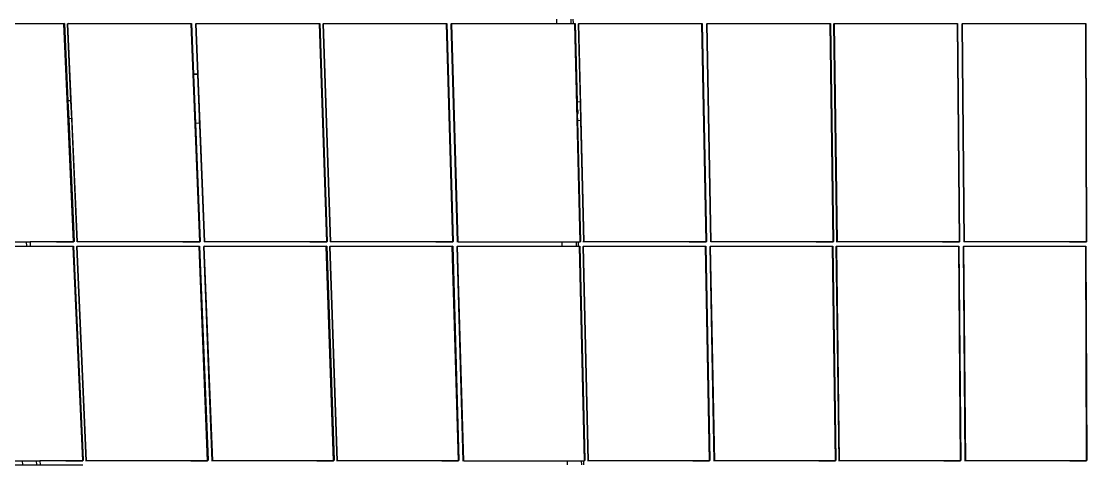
# Model space of a CAD drawing. Header units: inches. Extents: x -1217 to 1243, y -567 to 675.
# Drawn here: x -633 to -50, y -222 to 21 of the extents above; entities that cross this region are included whole.
import ezdxf

# ---------------------------------------------------------------- set-up
doc = ezdxf.new("R2010")
doc.units = ezdxf.units.IN
doc.header["$MEASUREMENT"] = 0

msp = doc.modelspace()

# ---------------------------------------------------------------- linework, layer by layer
for p, q in [((-609.85507, 19.14158), (-677.15839, 19.14266)), ((-633.80721, 19.38133), (-609.55966, 19.38094)), ((-609.55966, 19.38094), (-609.85507, 19.14158)), ((-604.52097, -100.31219), (-609.85507, 19.14158)), ((-609.55966, 19.38094), (-607.66674, -23.03101)), ((-607.55111, 19.37944), (-607.84555, 19.14007)), ((-607.84555, 19.14007), (-607.63857, 19.13894)), ((-605.9715, -22.96676), (-607.84555, 19.14007)), ((-607.63857, 19.13894), (-607.54043, 19.14007)), ((-602.32387, -100.31478), (-607.63857, 19.13894)), ((-607.55111, 19.37944), (-539.97544, 19.37835)), ((-540.23713, 19.13898), (-607.54043, 19.14007)), ((-539.97544, 19.37835), (-540.23713, 19.13898)), ((-535.51195, -100.31474), (-540.23713, 19.13898)), ((-539.97544, 19.37835), (-538.87326, -8.49912)), ((-537.36437, 19.37835), (-537.62479, 19.13898)), ((-537.62479, 19.13898), (-537.41782, 19.13786)), ((-536.53681, -8.49912), (-537.62479, 19.13898)), ((-537.41782, 19.13786), (-537.31967, 19.13898)), ((-532.7173, -100.31585), (-537.41782, 19.13786)), ((-537.36437, 19.37835), (-469.78871, 19.37726)), ((-470.01638, 19.1379), (-537.31967, 19.13898)), ((-469.78871, 19.37726), (-470.01638, 19.1379)), ((-465.90539, -100.3158), (-470.01638, 19.1379)), ((-469.78871, 19.37726), (-465.68168, -100.02117)), ((-467.78018, 19.37576), (-468.00688, 19.13639)), ((-468.00688, 19.13639), (-467.79992, 19.13526)), ((-463.91346, -100.31728), (-468.00688, 19.13639)), ((-467.79992, 19.13526), (-467.70176, 19.13639)), ((-463.70831, -100.31839), (-467.79992, 19.13526)), ((-467.78018, 19.37576), (-400.20454, 19.37467)), ((-400.39849, 19.13531), (-467.70176, 19.13639)), ((-400.20454, 19.37467), (-400.39849, 19.13531)), ((-396.89641, -100.31835), (-400.39849, 19.13531)), ((-400.20454, 19.37467), (-396.70583, -100.02372)), ((-397.59347, 19.37467), (-397.78615, 19.13531)), ((-397.78615, 19.13531), (-397.57919, 19.13418)), ((-394.30692, -100.31835), (-397.78615, 19.13531)), ((-397.59347, 19.37467), (-339.97928, 19.37375)), ((-397.57919, 19.13418), (-397.48103, 19.13531)), ((-394.10177, -100.31946), (-397.57919, 19.13418)), ((-330.17777, 19.13422), (-397.48103, 19.13531)), ((-339.97928, 19.37375), (-340.03602, 21.70396)), ((-339.97928, 19.37375), (-332.1623, 19.37362)), ((-332.1623, 19.37362), (-332.21774, 21.70395)), ((-332.1623, 19.37362), (-331.16189, 19.3736)), ((-331.21715, 21.70395), (-331.16189, 19.3736)), ((-331.16189, 19.3736), (-330.01784, 19.37359)), ((-330.01784, 19.37359), (-330.17777, 19.13422)), ((-327.28988, -100.31942), (-330.17777, 19.13422)), ((-330.01784, 19.37359), (-328.97709, -23.69701)), ((-328.00932, 19.37208), (-328.16829, 19.13271)), ((-328.16829, 19.13271), (-327.96134, 19.13158)), ((-327.14232, -23.56485), (-328.16829, 19.13271)), ((-328.00932, 19.37208), (-260.43371, 19.37099)), ((-327.96134, 19.13158), (-327.86317, 19.13271)), ((-325.09283, -100.32201), (-327.96134, 19.13158)), ((-260.55993, 19.13163), (-327.86317, 19.13271)), ((-260.43371, 19.37099), (-260.55993, 19.13163)), ((-258.28094, -100.32197), (-260.55993, 19.13163)), ((-260.43371, 19.37099), (-258.15693, -100.02733)), ((-257.82264, 19.37099), (-257.94759, 19.13163)), ((-257.94759, 19.13163), (-257.74064, 19.1305)), ((-255.69145, -100.32197), (-257.94759, 19.13163)), ((-257.82264, 19.37099), (-190.24704, 19.36991)), ((-257.74064, 19.1305), (-257.64247, 19.13163)), ((-255.48632, -100.32307), (-257.74064, 19.1305)), ((-190.33924, 19.13054), (-257.64247, 19.13163)), ((-190.24704, 19.36991), (-190.33924, 19.13054)), ((-188.67444, -100.32303), (-190.33924, 19.13054)), ((-190.24704, 19.36991), (-188.58385, -100.0284)), ((-188.23854, 19.3684), (-188.32977, 19.12903)), ((-188.32977, 19.12903), (-188.12283, 19.1279)), ((-186.68254, -100.32451), (-188.32977, 19.12903)), ((-188.23854, 19.3684), (-120.66296, 19.36732)), ((-188.12283, 19.1279), (-188.02465, 19.12903)), ((-186.47742, -100.32562), (-188.12283, 19.1279)), ((-120.72144, 19.12795), (-188.02465, 19.12903)), ((-120.66296, 19.36732), (-120.72144, 19.12795)), ((-119.66555, -100.32558), (-120.72144, 19.12795)), ((-120.66296, 19.36732), (-119.60809, -100.03095)), ((-118.05189, 19.36732), (-118.1091, 19.12795)), ((-118.1091, 19.12795), (-117.90217, 19.12682)), ((-117.07606, -100.32558), (-118.1091, 19.12795)), ((-118.05189, 19.36732), (-50.47632, 19.36623)), ((-117.90217, 19.12682), (-117.80398, 19.12795)), ((-116.87094, -100.32669), (-117.90217, 19.12682)), ((-50.50078, 19.12686), (-117.80398, 19.12795)), ((-50.47632, 19.36623), (-50.50078, 19.12686)), ((-50.05908, -100.32665), (-50.50078, 19.12686)), ((-50.47632, 19.36623), (-50.03504, -100.03201)), ((-536.53681, -8.49912), (-538.87326, -8.49912)), ((-538.87326, -8.49912), (-538.87122, -8.55071)), ((-536.53623, -8.51366), (-538.87122, -8.55071)), ((-538.87122, -8.55071), (-537.8074, -35.45778)), ((-536.53623, -8.51366), (-536.53681, -8.49912)), ((-535.61993, -31.79051), (-536.53623, -8.51366)), ((-605.9715, -22.96676), (-607.66674, -23.03101)), ((-607.66674, -23.03101), (-607.22768, -32.86851)), ((-605.53488, -32.77688), (-605.9715, -22.96676)), ((-327.14232, -23.56485), (-328.97709, -23.69701)), ((-328.97709, -23.69701), (-328.88788, -27.38906)), ((-328.88788, -27.38906), (-328.58394, -28.46946)), ((-328.88788, -27.38906), (-328.80645, -30.7587)), ((-328.58394, -28.46946), (-328.56717, -29.81913)), ((-326.89877, -33.70032), (-327.14232, -23.56485)), ((-605.53488, -32.77688), (-607.22768, -32.86851)), ((-607.22768, -32.86851), (-604.2307, -100.01756)), ((-602.52903, -100.31367), (-605.53488, -32.77688)), ((-535.61993, -35.31356), (-535.61993, -31.79051)), ((-532.92246, -100.31474), (-535.61993, -31.79051)), ((-328.56717, -29.81913), (-328.80645, -30.7587)), ((-328.80645, -30.7587), (-328.73081, -33.88919)), ((-326.89877, -33.70032), (-328.73081, -33.88919)), ((-328.73081, -33.88919), (-327.13272, -100.02479)), ((-325.29797, -100.3209), (-326.89877, -33.70032)), ((-535.61993, -35.31356), (-537.8074, -35.45778)), ((-537.8074, -35.45778), (-535.25482, -100.02011)), ((-604.80797, -102.83622), (-671.51018, -102.83516)), ((-638.02214, -100.31174), (-630.27217, -100.31189)), ((-637.91945, -102.53991), (-630.17072, -102.54003)), ((-630.17072, -102.54003), (-630.27217, -100.31189)), ((-630.27217, -100.31189), (-628.37563, -100.31192)), ((-630.17072, -102.54003), (-628.27451, -102.54006)), ((-628.37563, -100.31192), (-628.27451, -102.54006)), ((-604.52097, -100.31219), (-628.37563, -100.31192)), ((-628.27451, -102.54006), (-604.51762, -102.54044)), ((-613.83056, -100.31219), (-604.5209, -100.31368)), ((-604.51762, -102.54044), (-604.80797, -102.83622)), ((-599.56486, -220.17493), (-604.80797, -102.83622)), ((-604.2307, -100.01756), (-604.52097, -100.31219)), ((-604.5209, -100.31368), (-604.52097, -100.31219)), ((-604.51762, -102.54044), (-599.27952, -219.82586)), ((-602.85475, -100.31478), (-602.92876, -100.31478)), ((-602.52701, -102.54192), (-602.8164, -102.8377)), ((-602.8164, -102.8377), (-602.61128, -102.83881)), ((-597.59055, -220.17638), (-602.8164, -102.8377)), ((-602.52903, -100.31367), (-602.62631, -100.31478)), ((-602.61128, -102.83881), (-602.51401, -102.8377)), ((-597.38721, -220.17747), (-602.61128, -102.83881)), ((-602.32387, -100.31478), (-602.52903, -100.31367)), ((-602.52701, -102.54192), (-535.55459, -102.54298)), ((-535.81181, -102.83877), (-602.51401, -102.8377)), ((-602.22658, -100.31367), (-602.32387, -100.31478)), ((-535.51195, -100.31474), (-602.22658, -100.31367)), ((-544.82154, -100.31474), (-535.51189, -100.31623)), ((-535.55459, -102.54298), (-535.81181, -102.83877)), ((-531.16683, -220.17743), (-535.81181, -102.83877)), ((-535.55459, -102.54298), (-530.91404, -219.82836)), ((-535.25482, -100.02011), (-535.51195, -100.31474)), ((-535.51189, -100.31623), (-535.51195, -100.31474)), ((-533.24819, -100.31585), (-533.3222, -100.31585)), ((-532.96682, -102.54298), (-533.22281, -102.83877)), ((-533.22281, -102.83877), (-533.01769, -102.83988)), ((-528.60027, -220.17743), (-533.22281, -102.83877)), ((-532.92246, -100.31474), (-533.01975, -100.31585)), ((-533.01769, -102.83988), (-532.92041, -102.83877)), ((-528.39693, -220.17852), (-533.01769, -102.83988)), ((-532.96682, -102.54298), (-465.99441, -102.54405)), ((-532.7173, -100.31585), (-532.92246, -100.31474)), ((-466.21823, -102.83984), (-532.92041, -102.83877)), ((-532.62001, -100.31474), (-532.7173, -100.31585)), ((-465.90539, -100.3158), (-532.62001, -100.31474)), ((-475.21498, -100.31581), (-465.90533, -100.31729)), ((-465.99441, -102.54405), (-466.21823, -102.83984)), ((-462.17656, -220.17848), (-466.21823, -102.83984)), ((-465.99441, -102.54405), (-461.9566, -219.82941)), ((-465.68168, -100.02117), (-465.90539, -100.3158)), ((-465.90533, -100.31729), (-465.90539, -100.3158)), ((-464.2392, -100.31839), (-464.3132, -100.31839)), ((-464.00381, -102.54553), (-464.22668, -102.84132)), ((-464.22668, -102.84132), (-464.02156, -102.84243)), ((-460.20227, -220.17993), (-464.22668, -102.84132)), ((-464.02156, -102.84243), (-463.92428, -102.84132)), ((-459.99893, -220.18102), (-464.02156, -102.84243)), ((-463.91346, -100.31728), (-464.01076, -100.31839)), ((-464.00381, -102.54553), (-397.03142, -102.5466)), ((-397.22212, -102.84238), (-463.92428, -102.84132)), ((-463.70831, -100.31839), (-463.91346, -100.31728)), ((-463.61101, -100.31728), (-463.70831, -100.31839)), ((-396.89641, -100.31835), (-463.61101, -100.31728)), ((-406.206, -100.31836), (-396.89636, -100.31984)), ((-397.03142, -102.5466), (-397.22212, -102.84238)), ((-393.77858, -220.18098), (-397.22212, -102.84238)), ((-397.03142, -102.5466), (-393.59117, -219.83191)), ((-396.70583, -100.02372), (-396.89641, -100.31835)), ((-396.89636, -100.31984), (-396.89641, -100.31835)), ((-394.63266, -100.31946), (-394.70667, -100.31946)), ((-394.44366, -102.5466), (-394.63311, -102.84238)), ((-394.63311, -102.84238), (-394.428, -102.84349)), ((-391.21201, -220.18098), (-394.63311, -102.84238)), ((-394.44366, -102.5466), (-337.01056, -102.54751)), ((-394.428, -102.84349), (-394.33072, -102.84238)), ((-391.00869, -220.18207), (-394.428, -102.84349)), ((-394.30692, -100.31835), (-394.40422, -100.31946)), ((-327.62856, -102.84345), (-394.33072, -102.84238)), ((-394.10177, -100.31946), (-394.30692, -100.31835)), ((-394.00447, -100.31835), (-394.10177, -100.31946)), ((-394.00447, -100.31835), (-337.06481, -100.31942)), ((-337.01056, -102.54751), (-337.06481, -100.31942)), ((-337.06481, -100.31942), (-329.31485, -100.31942)), ((-337.01056, -102.54751), (-329.26184, -102.54763)), ((-336.59946, -100.31942), (-327.28984, -100.32091)), ((-329.26184, -102.54763), (-329.31485, -100.31942)), ((-329.31485, -100.31942), (-328.32391, -100.31942)), ((-329.26184, -102.54763), (-328.27108, -102.54765)), ((-328.32391, -100.31942), (-328.27108, -102.54765)), ((-328.32391, -100.31942), (-327.28988, -100.31942)), ((-328.27108, -102.54765), (-327.47128, -102.54766)), ((-327.47128, -102.54766), (-327.62856, -102.84345)), ((-324.78833, -220.18203), (-327.62856, -102.84345)), ((-327.47128, -102.54766), (-324.63376, -219.83296)), ((-327.13272, -100.02479), (-327.28988, -100.31942)), ((-327.28984, -100.32091), (-327.28988, -100.31942)), ((-325.62371, -100.32201), (-325.69772, -100.32201)), ((-325.4807, -102.54914), (-325.63702, -102.84493)), ((-325.63702, -102.84493), (-325.43192, -102.84604)), ((-322.81406, -220.18348), (-325.63702, -102.84493)), ((-325.4807, -102.54914), (-258.50833, -102.55021)), ((-325.43192, -102.84604), (-325.33463, -102.84493)), ((-322.61074, -220.18457), (-325.43192, -102.84604)), ((-325.29797, -100.3209), (-325.39527, -100.32201)), ((-258.6325, -102.846), (-325.33463, -102.84493)), ((-325.09283, -100.32201), (-325.29797, -100.3209)), ((-324.99552, -100.3209), (-325.09283, -100.32201)), ((-258.28094, -100.32197), (-324.99552, -100.3209)), ((-267.59053, -100.32197), (-258.28091, -100.32346)), ((-258.50833, -102.55021), (-258.6325, -102.846)), ((-256.3904, -220.18453), (-258.6325, -102.846)), ((-258.50833, -102.55021), (-256.26838, -219.83546)), ((-258.15693, -100.02733), (-258.28094, -100.32197)), ((-258.28091, -100.32346), (-258.28094, -100.32197)), ((-256.01721, -100.32308), (-256.09121, -100.32308)), ((-255.92057, -102.55021), (-256.04349, -102.846)), ((-256.04349, -102.846), (-255.83839, -102.84711)), ((-253.82384, -220.18453), (-256.04349, -102.846)), ((-255.92057, -102.55021), (-188.94822, -102.55127)), ((-255.83839, -102.84711), (-255.7411, -102.846)), ((-253.62052, -220.18562), (-255.83839, -102.84711)), ((-255.69145, -100.32197), (-255.78877, -100.32308)), ((-189.03897, -102.84706), (-255.7411, -102.846)), ((-255.48632, -100.32307), (-255.69145, -100.32197)), ((-255.389, -100.32197), (-255.48632, -100.32307)), ((-188.67444, -100.32303), (-255.389, -100.32197)), ((-197.98402, -100.32304), (-188.67442, -100.32452)), ((-188.94822, -102.55127), (-189.03897, -102.84706)), ((-187.40018, -220.18558), (-189.03897, -102.84706)), ((-188.94822, -102.55127), (-187.311, -219.83651)), ((-188.58385, -100.0284), (-188.67444, -100.32303)), ((-188.67442, -100.32452), (-188.67444, -100.32303)), ((-187.0083, -100.32562), (-187.08231, -100.32562)), ((-186.95765, -102.55275), (-187.04745, -102.84854)), ((-187.04745, -102.84854), (-186.84236, -102.84965)), ((-185.42592, -220.18703), (-187.04745, -102.84854)), ((-186.95765, -102.55275), (-119.98532, -102.55382)), ((-186.84236, -102.84965), (-186.74506, -102.84854)), ((-185.22261, -220.18812), (-186.84236, -102.84965)), ((-186.68254, -100.32451), (-186.77986, -100.32562)), ((-120.04295, -102.84961), (-186.74506, -102.84854)), ((-186.47742, -100.32562), (-186.68254, -100.32451)), ((-186.3801, -100.32451), (-186.47742, -100.32562)), ((-119.66555, -100.32558), (-186.3801, -100.32451)), ((-128.97513, -100.32559), (-119.66554, -100.32707)), ((-119.98532, -102.55382), (-120.04295, -102.84961)), ((-119.00229, -220.18808), (-120.04295, -102.84961)), ((-119.98532, -102.55382), (-118.94566, -219.83901)), ((-119.60809, -100.03095), (-119.66555, -100.32558)), ((-119.66554, -100.32707), (-119.66555, -100.32558)), ((-117.40183, -100.32669), (-117.47583, -100.32669)), ((-117.39756, -102.55382), (-117.45394, -102.84961)), ((-117.45394, -102.84961), (-117.24886, -102.85072)), ((-116.43573, -220.18808), (-117.45394, -102.84961)), ((-117.39756, -102.55382), (-50.42523, -102.55489)), ((-117.24886, -102.85072), (-117.15155, -102.84961)), ((-116.23242, -220.18917), (-117.24886, -102.85072)), ((-117.07606, -100.32558), (-117.17339, -100.32669)), ((-50.44945, -102.85068), (-117.15155, -102.84961)), ((-116.87094, -100.32669), (-117.07606, -100.32558)), ((-116.77361, -100.32558), (-116.87094, -100.32669)), ((-50.05908, -100.32665), (-116.77361, -100.32558)), ((-59.36866, -100.32665), (-50.05907, -100.32814)), ((-50.42523, -102.55489), (-50.44945, -102.85068)), ((-50.0121, -220.18913), (-50.44945, -102.85068)), ((-50.42523, -102.55489), (-49.9883, -219.84006)), ((-50.03504, -100.03201), (-50.05908, -100.32665)), ((-50.05907, -100.32814), (-50.05908, -100.32665)), ((-665.68882, -220.17388), (-632.4976, -220.1745)), ((-632.39939, -222.30523), (-632.4976, -220.1745)), ((-632.4976, -220.1745), (-624.81473, -220.17464)), ((-624.71772, -222.30535), (-624.81473, -220.17464)), ((-624.81473, -220.17464), (-622.93635, -220.17467)), ((-622.93635, -220.17467), (-622.83966, -222.30538)), ((-599.56486, -220.17493), (-622.93635, -220.17467)), ((-608.79202, -220.17493), (-599.56479, -220.17639)), ((-599.27952, -219.82586), (-599.56486, -220.17493)), ((-599.56479, -220.17639), (-599.56486, -220.17493)), ((-597.91339, -220.17747), (-597.98675, -220.17747)), ((-597.59055, -220.17638), (-597.68698, -220.17747)), ((-597.38721, -220.17747), (-597.59055, -220.17638)), ((-597.29078, -220.17638), (-597.38721, -220.17747)), ((-531.16683, -220.17743), (-597.29078, -220.17638)), ((-540.394, -220.17743), (-531.16677, -220.17889)), ((-530.91404, -219.82836), (-531.16683, -220.17743)), ((-531.16677, -220.17889), (-531.16683, -220.17743)), ((-528.92312, -220.17852), (-528.99647, -220.17852)), ((-528.60027, -220.17743), (-528.6967, -220.17852)), ((-528.39693, -220.17852), (-528.60027, -220.17743)), ((-528.3005, -220.17743), (-528.39693, -220.17852)), ((-462.17656, -220.17848), (-528.3005, -220.17743)), ((-471.40372, -220.17848), (-462.17651, -220.17994)), ((-461.9566, -219.82941), (-462.17656, -220.17848)), ((-462.17651, -220.17994), (-462.17656, -220.17848)), ((-460.52512, -220.18102), (-460.59848, -220.18102)), ((-460.20227, -220.17993), (-460.29871, -220.18102)), ((-459.99893, -220.18102), (-460.20227, -220.17993)), ((-459.9025, -220.17993), (-459.99893, -220.18102)), ((-393.77858, -220.18098), (-459.9025, -220.17993)), ((-403.00574, -220.18099), (-393.77854, -220.18244)), ((-393.59117, -219.83191), (-393.77858, -220.18098)), ((-393.77854, -220.18244), (-393.77858, -220.18098)), ((-391.53487, -220.18207), (-391.60823, -220.18207)), ((-391.21201, -220.18098), (-391.30846, -220.18207)), ((-391.00869, -220.18207), (-391.21201, -220.18098)), ((-390.91224, -220.18098), (-391.00869, -220.18207)), ((-390.91224, -220.18098), (-334.14622, -220.18203)), ((-334.09434, -222.3127), (-334.14622, -220.18203)), ((-334.14622, -220.18203), (-326.46336, -220.18203)), ((-334.0155, -220.18203), (-324.7883, -220.18349)), ((-326.41267, -222.31283), (-326.46336, -220.18203)), ((-326.46336, -220.18203), (-325.48191, -220.18203)), ((-325.48191, -220.18203), (-325.43139, -222.31284)), ((-325.48191, -220.18203), (-324.78833, -220.18203)), ((-324.63376, -219.83296), (-324.78833, -220.18203)), ((-324.7883, -220.18349), (-324.78833, -220.18203)), ((-323.13693, -220.18457), (-323.21028, -220.18457)), ((-322.81406, -220.18348), (-322.91051, -220.18457)), ((-322.61074, -220.18457), (-322.81406, -220.18348)), ((-322.51429, -220.18348), (-322.61074, -220.18457)), ((-256.3904, -220.18453), (-322.51429, -220.18348)), ((-265.61756, -220.18454), (-256.39037, -220.186)), ((-256.26838, -219.83546), (-256.3904, -220.18453)), ((-256.39037, -220.186), (-256.3904, -220.18453)), ((-254.14671, -220.18562), (-254.22006, -220.18562)), ((-253.82384, -220.18453), (-253.92029, -220.18562)), ((-253.62052, -220.18562), (-253.82384, -220.18453)), ((-253.52406, -220.18453), (-253.62052, -220.18562)), ((-187.40018, -220.18558), (-253.52406, -220.18453)), ((-196.62734, -220.18559), (-187.40016, -220.18704)), ((-187.311, -219.83651), (-187.40018, -220.18558)), ((-187.40016, -220.18704), (-187.40018, -220.18558)), ((-185.7488, -220.18812), (-185.82215, -220.18812)), ((-185.42592, -220.18703), (-185.52238, -220.18812)), ((-185.22261, -220.18812), (-185.42592, -220.18703)), ((-185.12615, -220.18703), (-185.22261, -220.18812)), ((-119.00229, -220.18808), (-185.12615, -220.18703)), ((-128.22945, -220.18809), (-119.00228, -220.18955)), ((-118.94566, -219.83901), (-119.00229, -220.18808)), ((-119.00228, -220.18955), (-119.00229, -220.18808)), ((-116.75861, -220.18917), (-116.83196, -220.18917)), ((-116.43573, -220.18808), (-116.53219, -220.18917)), ((-116.23242, -220.18917), (-116.43573, -220.18808)), ((-116.13596, -220.18808), (-116.23242, -220.18917)), ((-50.0121, -220.18913), (-116.13596, -220.18808)), ((-59.23926, -220.18914), (-50.0121, -220.1906)), ((-49.9883, -219.84006), (-50.0121, -220.18913)), ((-50.0121, -220.1906), (-50.0121, -220.18913)), ((-665.9446, -222.3047), (-632.39939, -222.30523)), ((-632.39939, -222.30523), (-624.71772, -222.30535)), ((-624.71772, -222.30535), (-622.83966, -222.30538)), ((-622.83966, -222.30538), (-599.56474, -222.30575))]:
    msp.add_line(p, q)

doc.saveas('drawing.dxf')
